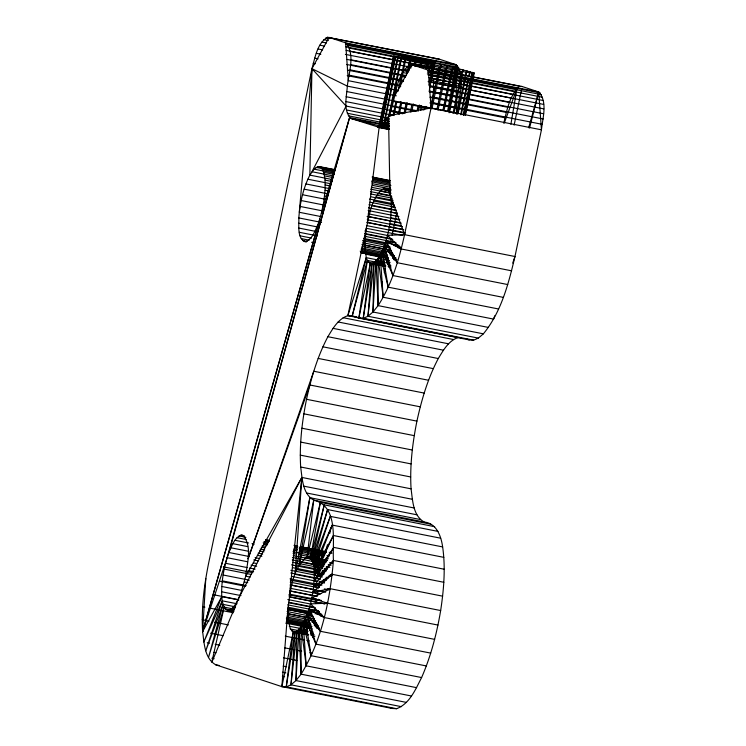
<?xml version="1.0" encoding="UTF-8"?>
<svg xmlns="http://www.w3.org/2000/svg" width="746" height="746" viewBox="0 0 746 746"><rect width="100%" height="100%" fill="white"/><g stroke="black" fill="none" stroke-linecap="round" stroke-linejoin="round"><path stroke-width="1.12" d="M398.942 101.866L456.981 113.345C457.736 98.425 467.071 77.528 456.02 64.678L439.478 59.214L327.438 37.3C316.966 43.585 315.12 57.815 311.94 68.66L208.479 563.911C204.012 586.16 201.28 608.913 202.614 631.629C204.255 643.052 204.395 658.336 215.697 664.789L281.857 686.637L286.24 686.87L290.977 684.828L295.975 680.566L301.095 674.179L301.104 626.864C308.732 614.723 311.875 600.353 313.749 586.309C313.88 576.91 316.938 563.985 308.928 557.066L307.147 556.973C291.919 568.293 290.502 590.804 287.975 608.326L281.857 686.637L392.256 708.467L396.639 708.7C409.815 703.72 415.569 689.164 421.602 677.554C430.927 656.191 436.802 633.485 440.662 610.545C443.814 589.536 445.688 568.06 442.639 546.921C441.147 536.225 436.624 523.291 424.138 522.004L313.74 500.174C302.438 493.712 302.298 478.438 300.666 467.005C299.323 444.299 302.055 421.546 306.522 399.296C311.231 377.728 317.535 356.299 327.886 336.707C332.893 328.52 338.162 318.84 347.86 315.661L356.793 316.798M402.831 235.466L366.258 228.285L364.813 245.07L366.258 257.678L352.243 315.894L358.854 318.076L363.237 318.309L367.974 316.267L372.972 312.005L378.091 305.618L378.101 258.312C385.719 246.171 388.871 231.801 390.745 217.748C390.876 208.348 393.935 195.433 385.924 188.505L384.143 188.412C371.396 196.711 369.615 214.587 366.258 228.285L347.86 315.661L411.596 328.268M456.487 113.97L456.02 64.678L345.622 42.848L329.079 37.384L311.94 68.66L309.86 175.114C303.09 188.346 299.948 203.182 298.81 217.925C299.249 225.534 296.563 239.606 306.392 241.974M421.956 110.166L422.022 106.687M406.374 702.396L295.975 680.566L296.992 631.2L301.104 626.864L312.481 629.12M398.411 90.583L348.326 80.68L345.622 42.848C355.665 54.272 348.699 72.642 347.328 86.126C346.704 96.43 342.74 110.483 351.04 118.511L379.145 127.333C399.334 112.832 389.962 79.113 410.151 64.613L522.191 86.527L538.733 91.991C547.834 101.726 542.706 117.877 541.437 129.813L514.973 256.512C508.558 283.527 501.359 311.949 483.371 333.835L372.972 312.005L373.988 262.639L378.101 258.312L389.477 260.559M233.955 611.431C222.112 612.764 221.786 600.008 221.646 591.783C221.776 580.229 223.791 568.75 227.129 557.71L349.576 117.57L389.412 125.449M303.529 633.96L293.29 631.927L290.353 628.999L287.975 618.453L287.975 608.326L311.884 613.053M238.879 599.989L221.814 596.613L202.614 631.629L321.33 213.459L323.783 201.746L325.07 190.267L325.07 180.131L323.783 172.354L321.34 167.682L319.754 166.666L317.983 166.563L314.029 169.128L309.86 175.114L331.485 179.394M312.751 637.224L312.919 631.787M411.494 696.009L301.095 674.179C322.067 640.199 330.077 599.775 333.434 560.451C332.306 541.419 338.936 506.124 313.74 500.174L299.034 565.524L320.659 569.795M424.138 522.004C412.836 515.542 412.697 500.268 411.065 488.835C409.722 466.119 412.454 443.376 416.921 421.126C421.63 399.558 427.934 378.129 438.284 358.528C443.292 350.35 448.551 340.67 458.258 337.49M488.49 327.447L378.091 305.618C391.958 284.235 399.035 259.319 404.574 234.682L431.039 107.983C432.307 96.047 437.436 79.897 428.335 70.161L411.792 64.697L394.643 95.973M321.33 213.459L349.576 117.57L228.91 552.497L202.614 631.629L205.793 578.439M295.975 680.566L299.025 629.465L308.126 631.265M372.972 312.005L376.021 260.904L389.673 263.608M320.118 579.297L295.08 574.345L301.86 477.44L412.258 499.27M401.376 706.658L290.977 684.828L295.071 632.021L296.992 631.2L307.24 633.223M483.371 333.835L478.373 338.097L367.974 316.267L372.067 263.469L373.988 262.639L385.374 264.886M313.516 622.742L313.917 618.117M396.266 95.805L347.328 86.126L311.94 68.66L299.295 212.284L320.92 216.564M420.604 110.184L421.014 105.55M234.421 609.184L224.182 607.151L211.789 662.289L240.977 592.809L245.695 576.201L301.86 477.44L289.271 596.847L324.547 603.822M290.977 684.828L296.992 631.2M367.974 316.267L373.988 262.639M321.946 559.901L307.147 556.973L313.74 500.174M396.639 708.7L286.24 686.87L293.29 631.927L308.723 634.725M478.373 338.097L473.635 340.139L363.237 318.309L370.286 263.375L367.349 260.447L366.258 257.678L384.47 261.277M314.523 612.429L315.129 608.009M315.735 603.579L316.183 600.26L318.234 599.225M449.53 111.863L456.02 64.678L447.553 111.49M473.635 340.139L469.253 339.906L358.854 318.076L367.349 260.447L384.414 263.823M299.034 565.524L309.842 497.675L420.231 519.505M286.24 686.87L295.071 632.021M363.237 318.309L372.067 263.469L385.719 266.163M510.879 124.349L516.894 88.802L518.144 87.739M321.899 560.33L310.513 558.083L320.36 502.356L430.759 524.186M317.013 595.793L318.048 590.207M318.458 587.979L319.82 581.19M295.08 574.345L309.842 497.675M389.3 128.471L379.145 125.347L393.58 56.239C420.707 59.773 448.029 65.378 474.232 73.136L465.476 115.052M379.49 125.645L393.58 56.239M379.145 125.347L379.789 125.244L394.224 56.146M380.833 126.149L395.268 57.05L393.935 56.547M379.789 125.244L381.402 125.365L395.837 56.258M388.89 129.496L377.504 127.249L383.118 126.848L397.553 57.74L395.268 57.05M381.402 125.365L383.957 125.682L398.392 56.584M386.297 127.706L400.733 58.598L397.553 57.74M383.957 125.682L387.388 126.205L389.048 118.278M389.524 116.012L401.824 57.106M393.142 115.126L395.977 101.531M398.345 90.201L404.733 59.615L400.733 58.598M393.981 115.583L396.816 101.997M399.893 87.263L406.048 57.815M398.327 113.998L400.928 101.54M406.374 75.477L409.451 60.752L404.733 59.615M399.352 114.203L401.721 102.873M408.118 72.287L410.953 58.692M281.857 686.637L293.29 631.927M358.854 318.076L370.286 263.375L372.067 263.469M404.118 112.963L406.253 102.771M414.058 65.387L414.776 61.993L409.451 60.752M405.302 112.963L407.428 102.761M415.009 66.515L416.427 59.717M410.384 112.003L412.044 104.076M419.849 66.692L420.567 63.289L414.776 61.993M411.68 111.844L413.331 103.908M421.145 66.525L422.329 60.864M416.977 111.07L418.161 105.41M425.975 68.026L426.684 64.622L420.567 63.289M320.538 577.777L321.731 572.079M322.915 566.391L324.342 559.556M325.769 552.721L327.438 544.757M329.816 533.371L331 527.674M381.663 285.177L382.381 281.764M384.283 272.654L385.234 268.103M386.661 261.268L387.612 256.717M388.563 252.157L389.748 246.469M390.466 243.047L391.417 238.496M392.126 235.083L396.891 212.312M418.058 110.986L419.243 105.289M418.338 110.818L419.522 105.158M427.327 67.774L428.512 62.104M423.747 110.147L424.455 106.743M428.959 85.221L432.978 65.965L426.684 64.622M425.369 108.729L425.845 106.464M429.388 89.464L434.834 63.41M430.778 108.049L439.301 67.271L461.765 71.56L474.232 73.136M431.897 108.935L441.128 64.753M436.97 109.289L445.483 68.511M438.023 110.268L447.246 66.086M442.863 110.445L451.386 69.658M444.047 110.436L453.036 67.382M448.337 111.471L456.86 70.683M449.129 112.805L458.361 68.623M453.009 113.476L461.765 71.56M454.081 112.805L463.079 69.76M457.233 114.185L465.989 72.269M458.081 113.821L465.653 77.565M466.129 75.299L467.08 70.767M460.655 114.707L468.236 78.461M468.702 76.195L469.411 72.791M461.261 114.688L468.842 78.433M469.309 76.167L470.26 71.635M463.219 115.033L471.976 73.117M463.555 115.378L472.544 72.325M464.833 115.145L473.589 73.229M465.122 114.744L473.878 72.828M514.125 125.141L521.715 88.793M325.526 562.698L311.865 559.994L324.258 504.865L434.657 526.685M503.792 123.165C506.618 111.322 508.986 98.5 516.894 88.802L428.12 71.252M307.147 556.973L320.36 502.356M529.548 128.042L538.733 91.991L428.335 70.161L431.039 107.983L541.437 129.813L538.733 91.991L528.672 127.734M310.513 558.083L324.258 504.865M352.243 315.894L367.349 260.447M235.615 606.871L223.091 604.391L208.46 657.58L224.182 607.151M324.342 565.011L312.956 562.754L327.597 509.565L437.995 531.394M202.614 631.629L319.745 219.035M311.865 559.994L327.597 509.565M347.86 315.661L366.258 257.678M237.088 603.775L222.299 600.847L205.775 650.782L223.091 604.391M322.859 568.107L313.758 566.307L330.273 516.372L440.672 538.202M494.729 315.81L493.61 319.101L383.211 297.272L378.101 258.312M512.716 263.096L514.973 256.512L404.574 234.682L387.5 235.298L401.236 248.987L511.635 270.817M504.296 122.978L516.894 88.802M312.956 562.754L330.273 516.372M221.814 596.613L203.817 642.054L222.299 600.847M319.931 571.669L314.243 570.541L332.24 525.091L442.639 546.921M317.964 224.248C315.129 230.533 312.742 238.655 305.897 241.62L304.116 241.527M250.246 577.106L245.695 576.201C247.066 563.267 252.624 545.774 242.758 535.218L240.986 535.124C234.141 538.09 231.745 546.212 228.91 552.497L248.259 556.32M427.766 72.548L432.27 63.886L436.056 59.894L431.104 68.93M313.758 566.307L332.24 525.091M322.375 576.947L314.402 575.371L333.434 535.525L443.833 557.355M311.94 68.66L346.135 106.072L311.949 171.72L333.565 176M301.86 477.44L239.046 597.527C236.594 602.246 234.253 608.158 228.901 610.181L227.12 610.088M428.353 73.947L430.004 70.935M314.243 570.541L333.434 535.525M317.656 581.339L314.243 580.668L333.835 547.415L444.234 569.235M314.402 575.371L333.835 547.415M319.447 587.438L313.749 586.309L333.434 560.451L443.823 582.281M315.129 625.754L316.537 623.908M314.243 580.668L333.434 560.451M315.418 625.997L317.013 624.318M320.92 593.723L312.956 592.147L332.231 574.336L442.63 596.166M315.054 613.865L318.411 610.769M325.955 603.803L327.634 602.255M331.466 574.168L318.868 585.741L290.418 580.118M313.749 586.309L332.231 574.336M316.164 613.38L319.083 611.496M437.977 625.064L327.578 603.234L311.865 598.05L330.264 588.715L440.662 610.545M312.956 592.147L330.264 588.715M319.437 599.616L316.183 600.26L288.87 594.86M404.574 234.682L389.953 194.202L388.507 115.658L431.039 107.983L393.394 101.335L429.817 108.534M327.578 603.234L310.504 603.859L324.24 617.548L434.638 639.369M439.478 59.214L327.438 37.3M520.549 86.433L522.191 86.527M459.35 337.546L461.541 337.668M387.388 126.205L389.496 126.559M325.666 38.065L329.079 38.745M347.086 43.79L457.485 65.62M323.792 39.669L328.343 40.564M345.417 43.939L434.191 61.498M348.335 45.553L458.734 67.382M321.871 42.056L326.422 42.96M345.771 46.784L432.27 63.886M349.342 48.098L459.741 69.928M319.95 45.189L324.501 46.093M346.125 50.364L430.349 67.019M350.079 51.371L460.478 73.201M410.151 64.613L519.412 86.21M408.37 65.378L411.783 66.049M318.076 48.975L322.626 49.879M345.389 54.383L410.85 67.215M427.924 70.59L460.925 77.118M429.799 71.094L540.197 92.924M406.495 66.972L411.055 67.877M431.048 72.866L541.447 94.686M404.574 69.369L409.134 70.273M427.337 73.873L514.973 91.198M432.055 75.411L542.445 97.241M350.676 59.745L408.724 71.224M428.073 75.048L461.075 81.575M316.295 53.33L320.855 54.234M347.03 59.41L408.482 71.56M402.663 72.502L407.213 73.397M428.838 77.677L513.052 94.332M432.792 78.684L543.181 100.514M350.527 64.632L406.29 75.663M429.053 80.167L460.925 86.461M314.653 58.141L318.066 58.822M346.526 64.445L405.703 76.148M433.24 82.592L543.638 104.421M400.788 76.288L405.339 77.192M428.101 81.687L511.187 98.118M350.079 69.844L403.567 80.419M429.743 85.594L460.469 91.674M313.189 63.298L315.465 63.746M347.338 70.049L403.101 81.072M433.389 87.049L543.787 108.879M399.007 80.643L403.558 81.538M429.733 86.722L509.406 102.472M349.333 75.234L400.555 85.361M429.006 90.984L459.732 97.064M433.23 91.944L543.629 113.774M347.216 75.635L400.779 86.126M429.23 91.758L507.765 107.284M432.783 97.148L543.181 118.978M430.274 96.877L458.725 102.51M395.902 90.611L398.178 91.059M430.041 97.353L506.292 112.432M432.046 102.538L542.445 124.368M430.405 102.556L457.718 107.956M429.929 102.948L505.042 117.803M346.582 91.516L396.667 101.419M346.135 96.719L416.697 110.678M391.93 106.492L415.83 111.21M345.985 101.615L404.024 113.094M390.289 111.303L402.812 113.774M346.135 106.072L392.797 115.294M388.507 115.658L390.783 116.106M346.582 109.979L388.694 118.306M386.633 119.444L388.908 119.892M347.319 113.252L389.431 121.579M384.712 122.577L389.272 123.472M348.326 115.807L389.3 123.901M388.591 125.934L351.04 118.511L383.118 126.848M382.801 124.964L388.489 126.093M380.926 126.568L388.89 128.144M389.393 129.356L379.145 127.333L367.349 222.392L403.772 229.591M319.754 166.666L334.553 169.584M372.114 177.016L390.326 180.616M317.983 166.563L335.047 169.939M372.608 177.371L389.682 180.746M321.34 167.682L335.001 170.377M372.562 177.809L389.626 181.185M316.052 167.393L334.264 171.002M372.963 178.648L390.027 182.024M322.701 169.594L334.077 171.841M372.776 179.497L389.85 182.873M314.029 169.128L333.369 172.951M372.067 180.607L390.279 184.206M323.783 172.354L334.031 174.377M371.592 181.8L390.932 185.633M372.263 183.647L390.475 187.255M324.585 175.897L332.548 177.473M372.385 185.353L390.596 188.952M385.924 188.505L390.475 189.409M384.143 188.412L390.979 189.764M387.51 189.521L390.923 190.202M382.222 189.242L390.186 190.817M371.322 187.265L390.671 191.097M380.19 190.976L390.438 193M325.07 180.131L331.895 181.483M370.594 189.139L391.081 193.186M307.837 179.217L330.599 183.721M370.436 191.601L390.923 195.648M378.11 193.568L391.771 196.273M325.237 184.961L329.788 185.866M370.762 193.969L392.387 198.24M376.031 196.963L393.105 200.338M305.907 183.936L329.807 188.663M370.781 196.767L392.405 201.038M391.24 201.98L393.515 202.436M325.07 190.267L328.482 190.939M369.457 199.042L393.356 203.77M374.007 201.066L394.485 205.113M304.126 189.148L328.026 193.876M370.137 202.203L395.175 207.155M391.398 206.81L394.811 207.481M324.585 195.9L326.86 196.357M368.972 204.684L396.285 210.083M372.077 205.784L395.977 210.512M391.24 212.106L396.928 213.235M302.54 194.734L326.44 199.462M368.552 207.78L397.003 213.412M368.17 210.521L398.896 216.601M390.745 217.748L399.856 219.548M301.188 200.543L323.95 205.047M368.337 213.822L399.063 219.893M368.71 216.582L400.574 222.877M367.079 216.424L401.217 223.175M389.953 223.595L401.329 225.842M300.097 206.446L322.859 210.941M367.246 219.716L402.523 226.7M366.855 222.457L403.278 229.656M388.862 229.488L404.789 232.64M366.445 225.562L405.143 233.209M298.81 217.925L321.573 222.429M364.822 230.98L388.722 235.699M364.635 233.479L391.948 238.879M365.465 234.132L392.778 239.531M298.642 223.222L319.129 227.278M364.654 236.277L395.38 242.347M507.728 284.552L397.329 262.723L385.915 240.883L396.154 242.907M363.843 238.422L399.119 245.397M364.971 239.774L387.733 244.268M393.431 245.397L400.257 246.749M298.81 228.052L317.013 231.652M362.537 240.65L388.713 245.826M397.823 247.625L401.236 248.306M503.345 297.384L392.946 275.554L384.134 246.096L389.822 247.224M362.948 242.748L390.27 248.148M364.813 245.07L390.988 250.246M299.295 232.286L317.498 235.895M361.885 244.669L391.482 250.516M362.006 246.367L391.603 252.213M498.598 308.993L388.2 287.173L382.204 250.815L385.626 251.486M387.901 251.943L392.452 252.838M300.088 235.829L311.474 238.086M361.549 247.989L386.587 252.941M389.999 253.612L393.412 254.283M361.064 249.183L387.239 254.358M390.009 254.852L394.559 255.747M301.179 238.599L309.142 240.175M361.502 250.525L387.678 255.701M392.228 256.596L394.503 257.053M383.211 297.272L380.18 254.918L387.006 256.27M392.694 257.398L396.117 258.069M360.178 251.141L387.491 256.54M393.179 257.668L395.455 258.116M302.531 240.51L307.082 241.406M311.642 242.31L313.917 242.758M360.579 251.989L387.892 257.389M392.443 258.284L395.856 258.965M360.523 252.418L387.845 257.827M393.534 258.946L396.947 259.627M361.027 252.773L388.34 258.181M394.028 259.3L396.303 259.757M365.456 254.134L388.218 258.638M393.916 259.767L396.191 260.214M386.745 261.734L390.158 262.405M387.836 264.494L390.111 264.942M388.787 265.567L391.063 266.014M368.701 262.359L385.775 265.735M388.051 266.182L390.326 266.63M370.286 263.375L385.085 266.294M388.498 266.975L390.773 267.422M413.871 328.716L457.121 337.267M343.123 317.703L453.512 339.533M338.125 321.974L448.523 343.803M333.005 328.352L443.404 350.182M327.886 336.707L438.284 358.528M322.897 346.806L433.286 368.636M318.15 358.416L428.549 380.246M424.166 393.077L313.768 371.247L248.073 558.819L309.86 384.992L420.259 406.822M306.522 399.296L416.921 421.126M303.836 413.816L414.235 435.645M301.869 428.195L412.268 450.025M300.666 442.08L411.065 463.909M300.265 455.125L410.664 476.955M300.666 467.005L411.065 488.835M303.827 486.168L414.226 507.998M306.503 492.966L416.902 514.796M265.52 539.722L268.942 540.393M293.98 545.345L297.393 546.025M300.806 546.697L325.843 551.648M329.256 552.32L331.532 552.777M240.986 535.124L244.399 535.805M266.024 540.076L269.437 540.747M294.474 545.699L296.749 546.156M300.162 546.827L326.347 552.003M329.76 552.683L332.035 553.131M265.968 540.514L269.39 541.186M294.428 546.137L297.84 546.809M300.116 547.266L326.291 552.441M239.056 535.954L245.882 537.307M265.231 541.13L268.644 541.81M294.829 546.986L297.104 547.433M299.379 547.881L325.554 553.056M263.916 541.755L268.467 542.65M294.642 547.825L296.917 548.273M299.193 548.73L325.368 553.905M237.032 537.689L246.133 539.489M263.207 542.864L267.758 543.769M293.933 548.944L297.346 549.615M299.622 550.063L324.659 555.015M326.944 555.462L329.219 555.919M263.86 544.291L267.273 544.962M293.458 550.138L296.871 550.809M299.146 551.266L324.184 556.218M234.953 540.281L248.605 542.985M252.017 543.657L254.293 544.104M262.266 545.68L265.679 546.361M292.991 551.76L319.167 556.936M321.442 557.383L323.717 557.831M326.002 558.288L328.277 558.735M261.249 547.154L264.662 547.834M293.113 553.457L296.526 554.129M298.801 554.586L322.701 559.304M324.976 559.761L327.261 560.209M308.928 557.066L327.14 560.666M324.221 560.349L326.496 560.796M324.174 560.787L326.45 561.234M305.226 557.803L325.713 561.85M330.264 562.754L332.539 563.202M232.873 543.675L247.663 546.594M260.186 549.075L264.737 549.97M293.187 555.602L321.638 561.225M323.923 561.673L326.198 562.13M329.611 562.801L331.886 563.249M259.459 550.949L264.009 551.844M292.46 557.467L324.818 563.808M328.231 564.489L331.159 565.123M230.84 547.778L249.052 551.378M258.153 553.178L262.704 554.082M292.301 559.929L323.027 566.009M326.44 566.68L329.853 567.361M301.114 562.13L323.876 566.634M326.151 567.081L328.426 567.529M325.135 568.555L327.41 569.002M257.342 555.322L261.893 556.227M292.628 562.298L322.216 568.154M324.491 568.601L326.767 569.049M322.934 570.242L326.347 570.923M255.085 557.672L259.645 558.567M291.509 564.871L319.959 570.494M322.235 570.951L325.648 571.622M322.207 572.117L324.482 572.564M253.761 559.948L258.312 560.843M292.46 567.594L324.324 573.898M330.021 575.026L332.296 575.474M297.011 569.627L323.186 574.802M328.874 575.931L331.149 576.378M227.129 557.71L247.616 561.757M253.314 562.885L256.727 563.556M290.865 570.308L321.601 576.388M326.151 577.283L328.426 577.74M251.001 565.132L256.689 566.261M290.837 573.012L320.426 578.868M323.839 579.539L326.114 579.987M323.531 579.968L325.806 580.416M319.931 581.796L324.482 582.691M225.544 563.286L247.168 567.566M249.444 568.014L255.141 569.142M291.555 576.341L317.731 581.516M320.006 581.964L324.566 582.868M247.924 570.531L253.612 571.65M290.035 578.859L321.899 585.153M223.268 566.839L252.866 572.686M327.41 589.004L329.685 589.461M224.192 569.105L251.505 574.504M290.203 582.15L318.654 587.783M324.342 588.902L328.893 589.806M291.714 585.134L315.614 589.862M319.027 590.534L325.853 591.886M290.082 584.976L325.359 591.951M223.101 574.998L249.276 580.174M290.25 588.277L319.838 594.133M290.362 590.953L316.537 596.129M244.343 582.011L247.756 582.691M289.868 591.018L317.181 596.418M311.865 598.05L316.416 598.945M222.299 580.845L246.199 585.573M289.448 594.124L321.312 600.418M219.445 581.134L245.62 586.309M289.411 596.819L324.697 603.794M221.814 586.487L242.301 590.534M287.825 599.532L311.725 604.26M288.777 602.264L314.952 607.44M288.469 602.693L314.644 607.869M221.646 591.783L240.995 595.606M287.658 604.838L318.383 610.909M430.731 653.114L320.332 631.284L308.919 609.445L319.157 611.468M287.984 607.207L320.985 613.725M316.435 613.958L322.123 615.077M214.065 594.842L237.965 599.56M288.04 609.463L311.94 614.191M287.816 609.659L311.725 614.387M320.827 616.187L323.102 616.634M426.348 665.945L315.95 644.115L307.138 614.657L312.826 615.776M287.089 611.534L313.273 616.709M287.816 613.632L313.991 618.807M287.173 613.678L314.486 619.077M287.285 615.375L308.909 619.646M311.194 620.103L315.745 620.998M421.602 677.554L311.203 655.725L305.207 619.376L315.455 621.399M286.828 616.998L309.59 621.493M311.865 621.95L316.416 622.845M232.855 607.617L235.13 608.065M286.352 618.192L310.252 622.919M313.665 623.591L317.572 624.309M286.781 619.534L310.681 624.262M314.094 624.934L318.645 625.829M416.613 687.663L306.214 665.833L303.184 623.479L311.147 625.055M315.698 625.95L317.983 626.407M230.831 609.351L234.244 610.023M286.595 620.374L310.495 625.101M315.045 626.006L318.458 626.677M225.534 609.072L233.507 610.638M286.996 621.222L310.895 625.95M315.446 626.845L318.859 627.517M228.901 610.181L233.451 611.077M286.949 621.651L311.987 626.603M316.537 627.507L318.812 627.955M286.305 621.782L311.343 626.733M317.031 627.862L319.307 628.309M288.46 622.696L311.222 627.2M316.919 628.318L319.195 628.775M202.623 606.694L204.898 607.151M209.449 608.046L233.349 612.774M285.699 623.124L311.884 628.3M289.262 626.239L307.473 629.838M309.749 630.286L312.024 630.743M310.401 631.713L312.677 632.16M290.353 628.999L307.417 632.375M310.84 633.056L313.115 633.503M310.653 633.895L314.066 634.576M291.705 630.911L307.641 634.063M311.054 634.743L313.329 635.191M310.998 635.172L313.273 635.629M305.813 634.408L308.089 634.855M311.502 635.527L314.915 636.207M202.213 619.74L209.048 621.092M214.736 622.22L228.397 624.915M285.298 636.17L304.648 639.993M306.923 640.441L309.198 640.898M210.586 633.205L223.101 635.676M284.562 647.826L294.801 649.85M297.076 650.307L301.636 651.202M309.599 652.778L311.875 653.226M207.229 642.735L209.505 643.183M215.193 644.311L219.744 645.206M283.48 657.813L297.141 660.508M213.738 652.358L216.023 652.806M283.163 666.085L286.585 666.756M211.873 658.261L214.149 658.709M282.436 672.211L285.849 672.883M282.352 676.24L284.627 676.697M215.697 664.789L219.11 665.469M432.978 65.965L439.301 67.271M467.052 339.178L469.253 339.906M328.305 588.855L330.394 589.545M390.055 707.74L392.256 708.467M385.915 240.883L401.236 248.987M308.919 609.445L324.24 617.548M384.134 246.096L397.329 262.723M307.138 614.657L320.332 631.284M382.204 250.815L392.946 275.554M305.207 619.376L315.95 644.115M380.18 254.918L388.2 287.173M303.184 623.479L311.203 655.725M301.104 626.864L306.214 665.833M376.021 260.904L378.091 305.618M299.025 629.465L301.095 674.179"/></g></svg>
